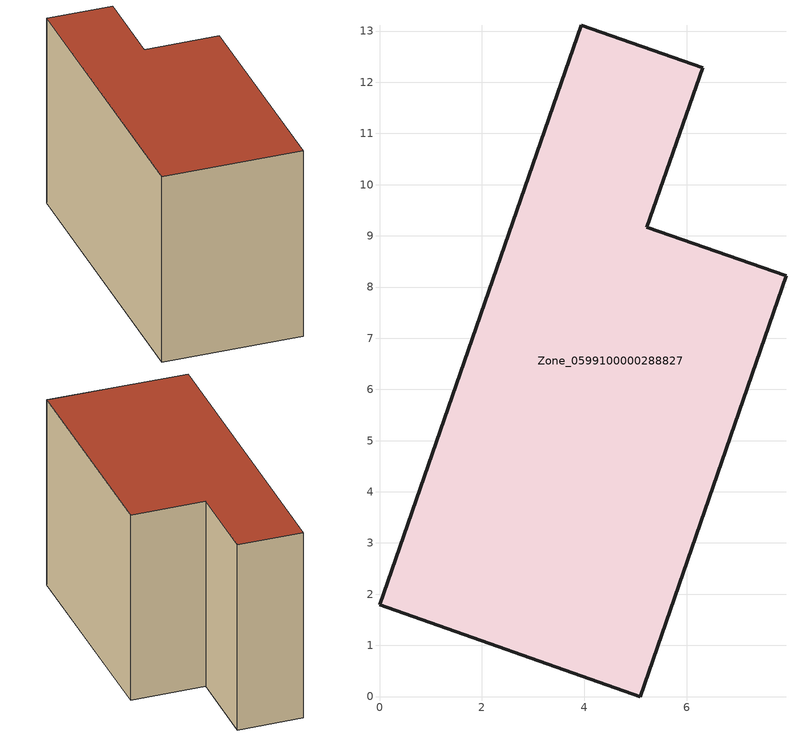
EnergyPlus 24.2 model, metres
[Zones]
Zone_0599100000288827
 floor ground (C_G): 0,1.79 3.94,13.11 6.31,12.28 5.22,9.17 7.94,8.22 5.09,0 z0
 wall outside (C_F): 3.94,13.11 0,1.79 5.09,0 7.94,8.22 5.22,9.17 6.31,12.28 3.94,13.11 z0:7.71
 roof outside (C_R): 0,1.79 5.09,0 7.94,8.22 5.22,9.17 6.31,12.28 3.94,13.11 z7.71
[BUILDING]
Pand.0599100000288827: North Axis=0; Terrain=City; Loads Convergence Tolerance Value=0.04; Temperature Convergence Tolerance Value=0.4; Solar Distribution=FullExterior; Maximum Number of Warmup Days=25; Minimum Number of Warmup Days=1
[Site:Location]
Rotterdam.The.Hague.AP_ZH_NLD Design_Conditions: Latitude=51.96; Longitude=4.45; Time Zone=1; Elevation=-4.5
[SITE:GROUNDTEMPERATURE:BUILDINGSURFACE]
18, 18, 18, 18, 18, 18, 18, 18, 18, 18, 18, 18
[MATERIAL] Thermal Absorptance=0.9; Solar Absorptance=0.7; Visible Absorptance=0.7
Name | Roughness | Thickness | Conductivity | Density | Specific Heat
G.TC.1975-1991 | MediumSmooth | 0.15 | 0.288461 | 540 | 1210
F.TC.1975-1991 | Rough | 0.3 | 0.230769 | 1920 | 840
R.TC.1975-1991 | MediumRough | 0.2 | 0.153846 | 1500 | 1000
[CONSTRUCTION]
C_G: G.TC.1975-1991
C_F: F.TC.1975-1991
C_R: R.TC.1975-1991
[ZONE]
Zone_0599100000288827: Type=1; Multiplier=1; Ceiling Height=Autocalculate; Volume=Autocalculate; Floor Area=autocalculate; Part of Total Floor Area=Yes
[ZONEINFILTRATION:DESIGNFLOWRATE]
Infil_Zone_0599100000288827: Zone or ZoneList or Space or SpaceList=Zone_0599100000288827; Schedule=AlwaysOn; Design Flow Rate Calculation Method=Flow/Area; Flow Rate per Floor Area=0.003; Constant Term Coefficient=1; Temperature Term Coefficient=0; Velocity Term Coefficient=0; Velocity Squared Term Coefficient=0
[HVACTEMPLATE:ZONE:IDEALLOADSAIRSYSTEM]
Zone_0599100000288827: Maximum Heating Supply Air Temperature=50; Minimum Cooling Supply Air Temperature=13; Maximum Heating Supply Air Humidity Ratio=0.0156; Minimum Cooling Supply Air Humidity Ratio=0.0077; Heating Limit=NoLimit; Cooling Limit=NoLimit; Dehumidification Control Type=ConstantSensibleHeatRatio; Cooling Sensible Heat Ratio=0.7; Dehumidification Setpoint=60; Humidification Control Type=None; Humidification Setpoint=30; Outdoor Air Method=None; Outdoor Air Flow Rate per Person=0.00944; Outdoor Air Flow Rate per Zone Floor Area=0; Outdoor Air Flow Rate per Zone=0; Demand Controlled Ventilation Type=None; Outdoor Air Economizer Type=NoEconomizer; Heat Recovery Type=None; Sensible Heat Recovery Effectiveness=0.7; Latent Heat Recovery Effectiveness=0.65
[ZONECONTROL:THERMOSTAT]
ThermostatControl_Zone_0599100000288827: Zone or ZoneList=Zone_0599100000288827; Control Type Schedule=DualSetpointControlType; Control 1=Thermostat_Zone_0599100000288827; Temperature Difference Between Cutout And Setpoint=0
[THERMOSTATSETPOINT:DUALSETPOINT]
Thermostat_Zone_0599100000288827: Heating Setpoint Temperature Schedule=HeatingSetpoint_Zone_0599100000288827; Cooling Setpoint Temperature Schedule=CoolingSetpoint_Zone_0599100000288827
[SCHEDULE:COMPACT]
HeatingSetpoint_Zone_0599100000288827: Through: 12/31, For: AllDays, Until: 24:00, 21
CoolingSetpoint_Zone_0599100000288827: Through: 12/31, For: AllDays, Until: 24:00, 24
DualSetpointControlType: Through: 12/31, For: AllDays, Until: 24:00, 4
AlwaysOn: Through: 12/31, For: AllDays, Until: 24:00, 1
